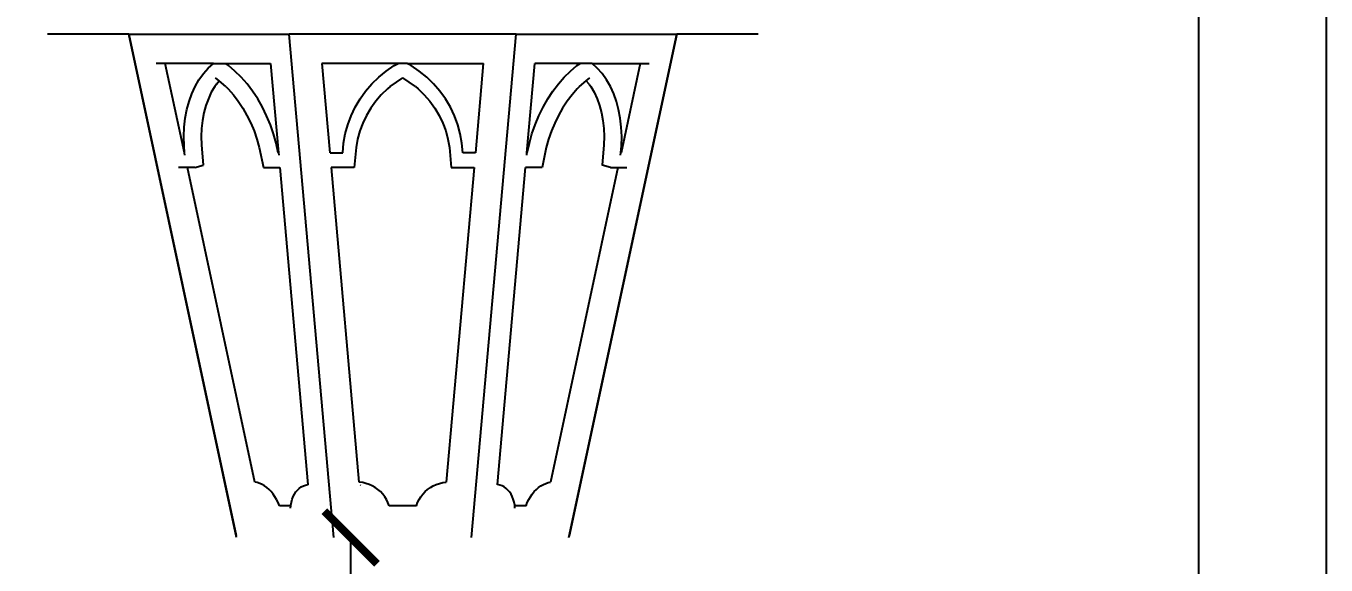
# Model space of a CAD drawing. Header units: inches. Extents: x -279 to 561, y -345 to 342.
# Drawn here: x -225.0391 to -224.5463, y 58.6177 to 58.822 of the extents above; entities that cross this region are included whole.
import ezdxf

# ---------------------------------------------------------------- set-up
doc = ezdxf.new("R2010")
doc.units = ezdxf.units.IN
doc.header["$LTSCALE"] = 0.5
doc.header["$MEASUREMENT"] = 0
doc.layers.add('Edges', color=7, linetype='Continuous')
doc.layers.add('WAL', color=7, linetype='Continuous')
doc.styles.add('ROM', font='AGENCYR.TTF', dxfattribs={"width": 0.8})
doc.dimstyles.new('Copy(9) of ISO-25', dxfattribs={"dimtxt": 0.2, "dimasz": 0.02, "dimexe": 0.05, "dimexo": 0.05, "dimgap": 0.02, "dimtad": 1, "dimtxsty": 'ROM', "dimblk": 'ARCHTICK', "dimcen": 0.03, "dimse1": 1, "dimse2": 1, "dimclrd": 248, "dimclrt": 248, "dimadec": 0, "dimazin": 0, "dimtfac": 1, "dimtmove": 0, "dimatfit": 3, "dimldrblk": 'DOT', "dimfxl": 1, "dimarcsym": 0})

# ---------------------------------------------------------------- blocks, each defined once
blk = doc.blocks.new('xx')
at = {"layer": 'Edges'}
for p, q in [((37.97503, 12.34314), (37.98899, 12.34314)), ((38.01653, 12.34314), (37.98899, 12.34314)), ((37.98899, 12.34314), (38.00742, 12.25703)), ((38.00748, 12.25677), (37.98899, 12.34314)), ((38.02418, 12.25677), (38.01653, 12.34314)), ((38.01653, 12.34314), (38.05539, 12.34312)), ((38.02418, 12.25677), (38.01653, 12.34314)), ((38.04781, 12.25677), (38.05547, 12.34314)), ((38.04781, 12.25677), (38.05547, 12.34314)), ((38.05539, 12.34312), (38.05539, 12.34314)), ((38.05539, 12.34312), (38.05547, 12.34314)), ((38.083, 12.34314), (38.05547, 12.34314)), ((38.06452, 12.25677), (38.083, 12.34314)), ((38.083, 12.34314), (38.06459, 12.2571)), ((38.06459, 12.2571), (38.083, 12.34314)), ((38.083, 12.34314), (38.09697, 12.34314)), ((37.99524, 12.33811), (37.99372, 12.33811)), ((37.99524, 12.33811), (37.99852, 12.3228)), ((38.00352, 12.33811), (37.99524, 12.33811)), ((38.00262, 12.3373), (38.00352, 12.33811)), ((38.00352, 12.33811), (38.00557, 12.33811)), ((38.0061, 12.33774), (38.00557, 12.33811)), ((38.00557, 12.33811), (38.01332, 12.33811)), ((38.00721, 12.33681), (38.0061, 12.33774)), ((38.01468, 12.3228), (38.01332, 12.33811)), ((38.02218, 12.33811), (38.02214, 12.33811)), ((38.02218, 12.33811), (38.02354, 12.3228)), ((38.03522, 12.33811), (38.02218, 12.33811)), ((38.03318, 12.33681), (38.03455, 12.33774)), ((38.03455, 12.33774), (38.03522, 12.33811)), ((38.03522, 12.33811), (38.03678, 12.33811)), ((38.03745, 12.33774), (38.03678, 12.33811)), ((38.03678, 12.33811), (38.04982, 12.33811)), ((38.03882, 12.33681), (38.03745, 12.33774)), ((38.04846, 12.3228), (38.04982, 12.33811)), ((38.04982, 12.33811), (38.04986, 12.33811)), ((38.05868, 12.33811), (38.05732, 12.3228)), ((38.06643, 12.33811), (38.05868, 12.33811)), ((38.06479, 12.33681), (38.0659, 12.33774)), ((38.0659, 12.33774), (38.06643, 12.33811)), ((38.06848, 12.33811), (38.06643, 12.33811)), ((38.06938, 12.3373), (38.06848, 12.33811)), ((38.06848, 12.33811), (38.07675, 12.33811)), ((38.07347, 12.3228), (38.07675, 12.33811)), ((38.07675, 12.33811), (38.07828, 12.33811)), ((38.00037, 12.33418), (38.00104, 12.33533)), ((38.00104, 12.33533), (38.00179, 12.33637)), ((38.00179, 12.33637), (38.00262, 12.3373)), ((38.0045, 12.33512), (38.0039, 12.33563)), ((38.00402, 12.33457), (38.0045, 12.33512)), ((38.00566, 12.33414), (38.0045, 12.33512)), ((38.00828, 12.33576), (38.00721, 12.33681)), ((38.00929, 12.33461), (38.00828, 12.33576)), ((38.03071, 12.33461), (38.03189, 12.33576)), ((38.03189, 12.33576), (38.03318, 12.33681)), ((38.03382, 12.33414), (38.036, 12.33563)), ((38.03817, 12.33414), (38.036, 12.33563)), ((38.0401, 12.33576), (38.03882, 12.33681)), ((38.04129, 12.33461), (38.0401, 12.33576)), ((38.06271, 12.33461), (38.06372, 12.33576)), ((38.06372, 12.33576), (38.06479, 12.33681)), ((38.06634, 12.33414), (38.0675, 12.33512)), ((38.0675, 12.33512), (38.0681, 12.33563)), ((38.06798, 12.33457), (38.0675, 12.33512)), ((38.07021, 12.33637), (38.06938, 12.3373)), ((38.07096, 12.33533), (38.07021, 12.33637)), ((38.07162, 12.33418), (38.07096, 12.33533)), ((37.99932, 12.3316), (37.9998, 12.33293)), ((37.9998, 12.33293), (38.00037, 12.33418)), ((38.00315, 12.33317), (38.00265, 12.33207)), ((38.00374, 12.33419), (38.00315, 12.33317)), ((38.00402, 12.33457), (38.00374, 12.33419)), ((38.00566, 12.33414), (38.00605, 12.33376)), ((38.00605, 12.33376), (38.00695, 12.33274)), ((38.01024, 12.33337), (38.00929, 12.33461)), ((38.01112, 12.33203), (38.01024, 12.33337)), ((38.02867, 12.33203), (38.02963, 12.33337)), ((38.02963, 12.33337), (38.03071, 12.33461)), ((38.03335, 12.33376), (38.03231, 12.33274)), ((38.03382, 12.33414), (38.03335, 12.33376)), ((38.03817, 12.33414), (38.03864, 12.33376)), ((38.03864, 12.33376), (38.03969, 12.33274)), ((38.04237, 12.33337), (38.04129, 12.33461)), ((38.04333, 12.33203), (38.04237, 12.33337)), ((38.06088, 12.33203), (38.06176, 12.33337)), ((38.06176, 12.33337), (38.06271, 12.33461)), ((38.06595, 12.33376), (38.06505, 12.33274)), ((38.06634, 12.33414), (38.06595, 12.33376)), ((38.06798, 12.33457), (38.06826, 12.33419)), ((38.06826, 12.33419), (38.06884, 12.33317)), ((38.06884, 12.33317), (38.06935, 12.33207)), ((38.07219, 12.33293), (38.07162, 12.33418)), ((38.07267, 12.3316), (38.07219, 12.33293)), ((37.99895, 12.33019), (37.99932, 12.3316)), ((38.00222, 12.33088), (38.00189, 12.32963)), ((38.00265, 12.33207), (38.00222, 12.33088)), ((38.00695, 12.33274), (38.00779, 12.33163)), ((38.00779, 12.33163), (38.00857, 12.33045)), ((38.01192, 12.33062), (38.01112, 12.33203)), ((38.02783, 12.33062), (38.02867, 12.33203)), ((38.03135, 12.33163), (38.0305, 12.33045)), ((38.03231, 12.33274), (38.03135, 12.33163)), ((38.03969, 12.33274), (38.04064, 12.33163)), ((38.04064, 12.33163), (38.04149, 12.33045)), ((38.04416, 12.33062), (38.04333, 12.33203)), ((38.06007, 12.33062), (38.06088, 12.33203)), ((38.06421, 12.33163), (38.06343, 12.33045)), ((38.06505, 12.33274), (38.06421, 12.33163)), ((38.06935, 12.33207), (38.06977, 12.33088)), ((38.06977, 12.33088), (38.07011, 12.32963)), ((38.07305, 12.33019), (38.07267, 12.3316)), ((37.9985, 12.32717), (37.99867, 12.32871)), ((37.99867, 12.32871), (37.99895, 12.33019)), ((38.00189, 12.32963), (38.00164, 12.32833)), ((38.00857, 12.33045), (38.00928, 12.3292)), ((38.00928, 12.3292), (38.00992, 12.32789)), ((38.01265, 12.32914), (38.01192, 12.33062)), ((38.01328, 12.32761), (38.01265, 12.32914)), ((38.02655, 12.32761), (38.02713, 12.32914)), ((38.02713, 12.32914), (38.02783, 12.33062)), ((38.02976, 12.3292), (38.02914, 12.32789)), ((38.0305, 12.33045), (38.02976, 12.3292)), ((38.04149, 12.33045), (38.04224, 12.3292)), ((38.04224, 12.3292), (38.04286, 12.32789)), ((38.04487, 12.32914), (38.04416, 12.33062)), ((38.04544, 12.32761), (38.04487, 12.32914)), ((38.05871, 12.32761), (38.05935, 12.32914)), ((38.05935, 12.32914), (38.06007, 12.33062)), ((38.06272, 12.3292), (38.06208, 12.32789)), ((38.06343, 12.33045), (38.06272, 12.3292)), ((38.07011, 12.32963), (38.07035, 12.32833)), ((38.07333, 12.32871), (38.07305, 12.33019)), ((38.0735, 12.32717), (38.07333, 12.32871)), ((37.99843, 12.3256), (37.9985, 12.32717)), ((38.00149, 12.32697), (38.00143, 12.32557)), ((38.00164, 12.32833), (38.00149, 12.32697)), ((38.00992, 12.32789), (38.01048, 12.32653)), ((38.01048, 12.32653), (38.01096, 12.32514)), ((38.01383, 12.32603), (38.01328, 12.32761)), ((38.02612, 12.32603), (38.02655, 12.32761)), ((38.02863, 12.32653), (38.02825, 12.32514)), ((38.02914, 12.32789), (38.02863, 12.32653)), ((38.04286, 12.32789), (38.04337, 12.32653)), ((38.04337, 12.32653), (38.04375, 12.32514)), ((38.04587, 12.32603), (38.04544, 12.32761)), ((38.05817, 12.32603), (38.05871, 12.32761)), ((38.06151, 12.32653), (38.06103, 12.32514)), ((38.06208, 12.32789), (38.06151, 12.32653)), ((38.07035, 12.32833), (38.0705, 12.32697)), ((38.0705, 12.32697), (38.07056, 12.32557)), ((38.07356, 12.3256), (38.0735, 12.32717)), ((37.99847, 12.32399), (37.99843, 12.3256)), ((37.99858, 12.3228), (37.99847, 12.32399)), ((38.00143, 12.32557), (38.00147, 12.32415)), ((38.00147, 12.32415), (38.00178, 12.32067)), ((38.01096, 12.32514), (38.01136, 12.32372)), ((38.01427, 12.32442), (38.01383, 12.32603)), ((38.01462, 12.3228), (38.01427, 12.32442)), ((38.02569, 12.3228), (38.02583, 12.32442)), ((38.02583, 12.32442), (38.02612, 12.32603)), ((38.02825, 12.32514), (38.02799, 12.32372)), ((38.04375, 12.32514), (38.044, 12.32372)), ((38.04616, 12.32442), (38.04587, 12.32603)), ((38.0463, 12.3228), (38.04616, 12.32442)), ((38.05737, 12.3228), (38.05772, 12.32442)), ((38.05772, 12.32442), (38.05817, 12.32603)), ((38.06103, 12.32514), (38.06064, 12.32372)), ((38.07053, 12.32415), (38.07022, 12.32067)), ((38.07056, 12.32557), (38.07053, 12.32415)), ((38.07342, 12.3228), (38.07352, 12.32399)), ((38.07352, 12.32399), (38.07356, 12.3256)), ((37.99852, 12.3228), (37.99858, 12.3228)), ((37.99862, 12.32236), (37.99858, 12.3228)), ((38.01136, 12.32372), (38.0121, 12.32024)), ((38.01468, 12.3228), (38.01462, 12.3228)), ((38.01472, 12.32236), (38.01468, 12.3228)), ((38.02354, 12.3228), (38.02569, 12.3228)), ((38.02799, 12.32372), (38.02769, 12.32024)), ((38.044, 12.32372), (38.04431, 12.32024)), ((38.04846, 12.3228), (38.0463, 12.3228)), ((38.05732, 12.3228), (38.05728, 12.32236)), ((38.05732, 12.3228), (38.05737, 12.3228)), ((38.06064, 12.32372), (38.05989, 12.32024)), ((38.07338, 12.32236), (38.07342, 12.3228)), ((38.07347, 12.3228), (38.07342, 12.3228)), ((37.99907, 12.32024), (37.99755, 12.32024)), ((37.99907, 12.32024), (38.01062, 12.26626)), ((38.00035, 12.32024), (37.99907, 12.32024)), ((38.00035, 12.32024), (38.00178, 12.32067)), ((38.0121, 12.32024), (38.01491, 12.32024)), ((38.01973, 12.26588), (38.01491, 12.32024)), ((38.02376, 12.32024), (38.02372, 12.32024)), ((38.02376, 12.32024), (38.02855, 12.26626)), ((38.02769, 12.32024), (38.02376, 12.32024)), ((38.04345, 12.26626), (38.04823, 12.32024)), ((38.04431, 12.32024), (38.04823, 12.32024)), ((38.04823, 12.32024), (38.04827, 12.32024)), ((38.05709, 12.32024), (38.05227, 12.26588)), ((38.05989, 12.32024), (38.05709, 12.32024)), ((38.06138, 12.26626), (38.07293, 12.32024)), ((38.07165, 12.32024), (38.07022, 12.32067)), ((38.07165, 12.32024), (38.07293, 12.32024)), ((38.07293, 12.32024), (38.07445, 12.32024)), ((38.01104, 12.26619), (38.01062, 12.26626)), ((38.01146, 12.26606), (38.01104, 12.26619)), ((38.01187, 12.26588), (38.01146, 12.26606)), ((38.02912, 12.26619), (38.02855, 12.26626)), ((38.02969, 12.26606), (38.02912, 12.26619)), ((38.03024, 12.26588), (38.02969, 12.26606)), ((38.04176, 12.26588), (38.04231, 12.26606)), ((38.04231, 12.26606), (38.04287, 12.26619)), ((38.04287, 12.26619), (38.04345, 12.26626)), ((38.06012, 12.26588), (38.06054, 12.26606)), ((38.06054, 12.26606), (38.06096, 12.26619)), ((38.06096, 12.26619), (38.06138, 12.26626)), ((38.01228, 12.26564), (38.01187, 12.26588)), ((38.01268, 12.26536), (38.01228, 12.26564)), ((38.01306, 12.26502), (38.01268, 12.26536)), ((38.01342, 12.26464), (38.01306, 12.26502)), ((38.01377, 12.26422), (38.01342, 12.26464)), ((38.01408, 12.26377), (38.01377, 12.26422)), ((38.01436, 12.26328), (38.01408, 12.26377)), ((38.01703, 12.26334), (38.0172, 12.26379)), ((38.0172, 12.26379), (38.01742, 12.26421)), ((38.01742, 12.26421), (38.01766, 12.26459)), ((38.01766, 12.26459), (38.01795, 12.26492)), ((38.01795, 12.26492), (38.01826, 12.26521)), ((38.01826, 12.26521), (38.01859, 12.26545)), ((38.01859, 12.26545), (38.01895, 12.26563)), ((38.01895, 12.26563), (38.01933, 12.26576)), ((38.01933, 12.26576), (38.01973, 12.26588)), ((38.01973, 12.26583), (38.01973, 12.26588)), ((38.03076, 12.26564), (38.03024, 12.26588)), ((38.03126, 12.26536), (38.03076, 12.26564)), ((38.03173, 12.26502), (38.03126, 12.26536)), ((38.03216, 12.26464), (38.03173, 12.26502)), ((38.03256, 12.26422), (38.03216, 12.26464)), ((38.0329, 12.26377), (38.03256, 12.26422)), ((38.0332, 12.26328), (38.0329, 12.26377)), ((38.03879, 12.26328), (38.03909, 12.26377)), ((38.03909, 12.26377), (38.03944, 12.26422)), ((38.03944, 12.26422), (38.03983, 12.26464)), ((38.03983, 12.26464), (38.04026, 12.26502)), ((38.04026, 12.26502), (38.04073, 12.26536)), ((38.04073, 12.26536), (38.04123, 12.26564)), ((38.04123, 12.26564), (38.04176, 12.26588)), ((38.04331, 12.26581), (38.04327, 12.26573)), ((38.05266, 12.26576), (38.05227, 12.26588)), ((38.05227, 12.26588), (38.05227, 12.26583)), ((38.05304, 12.26563), (38.05266, 12.26576)), ((38.0534, 12.26545), (38.05304, 12.26563)), ((38.05374, 12.26521), (38.0534, 12.26545)), ((38.05405, 12.26492), (38.05374, 12.26521)), ((38.05433, 12.26459), (38.05405, 12.26492)), ((38.05458, 12.26421), (38.05433, 12.26459)), ((38.05479, 12.26379), (38.05458, 12.26421)), ((38.05497, 12.26334), (38.05479, 12.26379)), ((38.05763, 12.26328), (38.05792, 12.26377)), ((38.05792, 12.26377), (38.05823, 12.26422)), ((38.05823, 12.26422), (38.05857, 12.26464)), ((38.05857, 12.26464), (38.05893, 12.26502)), ((38.05893, 12.26502), (38.05932, 12.26536)), ((38.05932, 12.26536), (38.05971, 12.26564)), ((38.05971, 12.26564), (38.06012, 12.26588)), ((38.01462, 12.26277), (38.01436, 12.26328)), ((38.01483, 12.26223), (38.01462, 12.26277)), ((38.01483, 12.26223), (38.01678, 12.26223)), ((38.01674, 12.2618), (38.01678, 12.26223)), ((38.01678, 12.26223), (38.01679, 12.26234)), ((38.01679, 12.26234), (38.01689, 12.26285)), ((38.01689, 12.26285), (38.01703, 12.26334)), ((38.03345, 12.26277), (38.0332, 12.26328)), ((38.03364, 12.26223), (38.03345, 12.26277)), ((38.03364, 12.26223), (38.03835, 12.26223)), ((38.03835, 12.26223), (38.03855, 12.26277)), ((38.03855, 12.26277), (38.03879, 12.26328)), ((38.05511, 12.26285), (38.05497, 12.26334)), ((38.05521, 12.26234), (38.05511, 12.26285)), ((38.05522, 12.26223), (38.05521, 12.26234)), ((38.05522, 12.26223), (38.05716, 12.26223)), ((38.05526, 12.2618), (38.05522, 12.26223)), ((38.05716, 12.26223), (38.05738, 12.26277)), ((38.05738, 12.26277), (38.05763, 12.26328))]:
    blk.add_line(p, q, dxfattribs=at)
blk = doc.blocks.new('_ArchTick')
at = {"color": 0, "linetype": 'ByBlock', "const_width": 0.15}
blk.add_lwpolyline([(-0.5, -0.5), (0.5, 0.5)], dxfattribs=at)
blk = doc.blocks.new('*D582')
at = {"layer": 'Defpoints', "color": 0, "transparency": 16777216}
for p in [(-224.92241, 58.62811), (-224.91603, 58.62811), (-224.96353, 57.32811)]:
    blk.add_point(p, dxfattribs=at)
at = {"layer": 'WAL', "color": 248, "lineweight": -2, "transparency": 16777216}
blk.add_line((-224.91603, 57.32811), (-224.91603, 58.62811), dxfattribs=at)
at = {"layer": 'WAL', "color": 248, "lineweight": -2, "transparency": 16777216, "xscale": 0.02, "yscale": 0.02, "zscale": 0.02}
for p, rotation in [((-224.91603, 58.62811), 90), ((-224.91603, 57.32811), 270)]:
    blk.add_blockref('_ArchTick', p, dxfattribs=dict(at, rotation=rotation))
at = {"layer": 'WAL', "color": 248, "transparency": 16777216, "insert": (-225.0431, 57.97811), "char_height": 0.2, "attachment_point": 5, "rotation": 90, "style": 'ROM'}
blk.add_mtext('1,3', dxfattribs=at)
blk = doc.blocks.new('_DOT')
at = {"color": 0, "linetype": 'ByBlock'}
blk.add_line((-0.5, 0), (-1, 0), dxfattribs=at)
at = {"color": 0, "linetype": 'ByBlock', "const_width": 0.5}
blk.add_lwpolyline([(-0.25, 0, 1), (0.25, 0, 1)], format="xyb", close=True, dxfattribs=at)

msp = doc.modelspace()

# ---------------------------------------------------------------- linework, layer by layer
for points in [[(-225.24631, 59.67184), (-224.54631, 59.67184), (-224.54631, 57.57799), (-225.24631, 57.57799)], [(-225.198, 59.62353), (-224.59462, 59.62353), (-224.59462, 57.6263), (-225.198, 57.6263)]]:
    msp.add_lwpolyline(points, close=True)

# ---------------------------------------------------------------- block references
at = {"xscale": -2.209324571047085, "yscale": 2.209324571047085, "zscale": 2.209324571047085}
msp.add_blockref('xx', (-140.86244, 31.54893), dxfattribs=at)

# ---------------------------------------------------------------- dimensions: what is measured, and where the dimension line sits
at = {"layer": 'WAL'}
dim = msp.add_linear_dim(base=(-224.91603, 58.62811), p1=(-224.96353, 57.32811), p2=(-224.92241, 58.62811), angle=90, dimstyle='Copy(9) of ISO-25', dxfattribs=at)
dim.commit()
dim.dimension.update_dxf_attribs({"geometry": '*D582', "text_midpoint": (-225.0431, 57.97811)})

doc.saveas('drawing.dxf')
